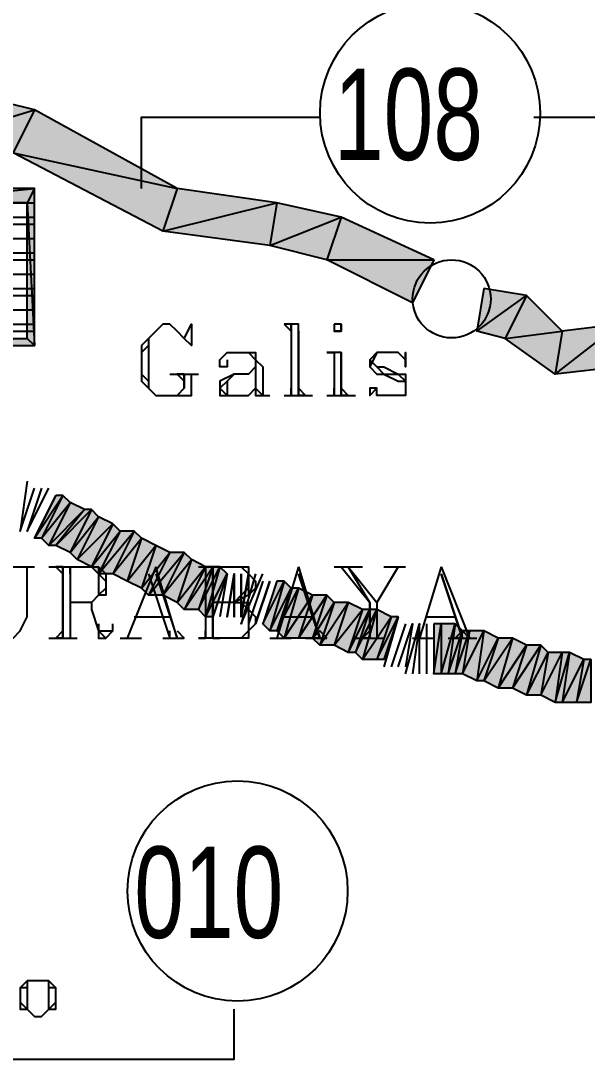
# Model space of a CAD drawing. Header units: millimetres. Extents: x 658 to 813, y 806 to 883.
# Drawn here: x 786.7973 to 787.0387, y 864.5031 to 864.9454 of the extents above; entities that cross this region are included whole.
import ezdxf

# ---------------------------------------------------------------- set-up
doc = ezdxf.new("R2010")
doc.units = ezdxf.units.MM
doc.header["$LTSCALE"] = 0.1
doc.linetypes.add('atContinuous2', pattern=[0])
for name, color, linetype in [('JL-ARTERI', 7, 'Continuous'), ('LINK NAS BARU', 7, 'Continuous'), ('pantai1', 7, 'Continuous'), ('SYMBOL', 7, 'Continuous'), ('TEXT', 8, 'Continuous'), ('WISATA NASIONAL', 7, 'Continuous'), ('zat_Mask_solid', 7, 'Continuous')]:
    doc.layers.add(name, color=color, linetype=linetype)
doc.styles.add('Style2', font='arial.ttf', dxfattribs={"height": 0.2})

msp = doc.modelspace()

# ---------------------------------------------------------------- hatches: boundary and pattern name
at = {"layer": 'JL-ARTERI'}
for points in [[(786.77878, 864.9135), (786.7727, 864.8983), (786.8031, 864.90742)], [(786.7727, 864.8983), (786.8031, 864.90742), (786.79398, 864.88918)], [(786.8031, 864.90742), (786.79398, 864.88918), (786.8639, 864.87398)], [(786.79398, 864.88918), (786.8639, 864.87398), (786.85782, 864.85574)], [(786.8639, 864.87398), (786.85782, 864.85574), (786.90646, 864.8679)], [(786.85782, 864.85574), (786.90646, 864.8679), (786.90342, 864.84966)], [(786.90646, 864.8679), (786.90342, 864.84966), (786.93382, 864.86182)], [(786.90342, 864.84966), (786.93382, 864.86182), (786.92774, 864.84358)], [(786.93382, 864.86182), (786.92774, 864.84358), (786.97334, 864.84358)], [(786.92774, 864.84358), (786.97334, 864.84358), (786.96422, 864.82534)], [(786.99462, 864.83142), (786.99158, 864.81318), (787.01286, 864.82838)], [(786.99158, 864.81318), (787.01286, 864.82838), (787.00374, 864.81014)], [(787.01286, 864.82838), (787.00374, 864.81014), (787.02806, 864.81318)], [(787.00374, 864.81014), (787.02806, 864.81318), (787.02502, 864.79494)]]:
    msp.add_hatch(color=7, dxfattribs=at).paths.add_polyline_path(points)
h = msp.add_hatch(color=7, dxfattribs=at)
h.paths.add_polyline_path([(787.02806, 864.81318), (787.02502, 864.79494), (787.05238, 864.81622)], flags=17)
h.paths.add_polyline_path([(787.02502, 864.79494), (787.05238, 864.81622), (787.05238, 864.79798)], flags=17)
at = {"layer": 'pantai1'}
h = msp.add_hatch(color=7, dxfattribs=at)
h.paths.add_polyline_path([(786.81222, 864.74326), (786.8031, 864.72502), (786.81526, 864.74326)], flags=16)
h.paths.add_polyline_path([(786.8031, 864.72502), (786.81526, 864.74326), (786.80614, 864.72502)])
h = msp.add_hatch(color=7, dxfattribs=at)
h.paths.add_polyline_path([(786.8183, 864.74022), (786.80918, 864.72198), (786.82438, 864.73718)])
h.paths.add_polyline_path([(786.80918, 864.72198), (786.82438, 864.73718), (786.81222, 864.72198)], flags=17)
h = msp.add_hatch(color=7, dxfattribs=at)
h.paths.add_polyline_path([(786.82438, 864.73718), (786.81222, 864.72198), (786.82742, 864.73718)], flags=16)
h.paths.add_polyline_path([(786.81222, 864.72198), (786.82742, 864.73718), (786.8183, 864.71894)])
h = msp.add_hatch(color=7, dxfattribs=at)
h.paths.add_polyline_path([(786.83958, 864.72806), (786.83046, 864.70982), (786.84566, 864.72806)], flags=16)
h.paths.add_polyline_path([(786.83046, 864.70982), (786.84566, 864.72806), (786.83654, 864.70982)])
h = msp.add_hatch(color=7, dxfattribs=at)
h.paths.add_polyline_path([(786.86086, 864.71894), (786.85174, 864.7007), (786.86694, 864.71894)], flags=16)
h.paths.add_polyline_path([(786.85174, 864.7007), (786.86694, 864.71894), (786.85782, 864.7007)])
h = msp.add_hatch(color=7, dxfattribs=at)
h.paths.add_polyline_path([(786.87606, 864.71286), (786.86694, 864.69462), (786.8791, 864.71286)], flags=16)
h.paths.add_polyline_path([(786.86694, 864.69462), (786.8791, 864.71286), (786.87302, 864.69462)])
h = msp.add_hatch(color=7, dxfattribs=at)
h.paths.add_polyline_path([(786.8791, 864.71286), (786.87302, 864.69462), (786.88214, 864.71286)], flags=16)
h.paths.add_polyline_path([(786.87302, 864.69462), (786.88214, 864.71286), (786.87606, 864.69158)])
h = msp.add_hatch(color=7, dxfattribs=at)
h.paths.add_polyline_path([(786.88214, 864.71286), (786.87606, 864.69158), (786.88518, 864.70982)])
h.paths.add_polyline_path([(786.87606, 864.69158), (786.88518, 864.70982), (786.8791, 864.69158)], flags=17)
h = msp.add_hatch(color=7, dxfattribs=at)
h.paths.add_polyline_path([(786.90646, 864.70678), (786.90038, 864.68854), (786.9095, 864.70678)], flags=16)
h.paths.add_polyline_path([(786.90038, 864.68854), (786.9095, 864.70678), (786.90342, 864.6855)])
h = msp.add_hatch(color=7, dxfattribs=at)
h.paths.add_polyline_path([(786.9095, 864.70678), (786.90342, 864.6855), (786.91254, 864.70374)])
h.paths.add_polyline_path([(786.90342, 864.6855), (786.91254, 864.70374), (786.90646, 864.6855)], flags=17)
h = msp.add_hatch(color=7, dxfattribs=at)
h.paths.add_polyline_path([(786.91254, 864.70374), (786.90646, 864.6855), (786.91558, 864.70374)], flags=16)
h.paths.add_polyline_path([(786.90646, 864.6855), (786.91558, 864.70374), (786.9095, 864.68246)])
h = msp.add_hatch(color=7, dxfattribs=at)
h.paths.add_polyline_path([(786.91558, 864.70374), (786.9095, 864.68246), (786.92166, 864.7007)])
h.paths.add_polyline_path([(786.9095, 864.68246), (786.92166, 864.7007), (786.91558, 864.68246)], flags=17)
h = msp.add_hatch(color=7, dxfattribs=at)
h.paths.add_polyline_path([(786.92166, 864.7007), (786.91558, 864.68246), (786.92774, 864.7007)], flags=16)
h.paths.add_polyline_path([(786.91558, 864.68246), (786.92774, 864.7007), (786.92166, 864.68246)])
h = msp.add_hatch(color=7, dxfattribs=at)
h.paths.add_polyline_path([(786.93078, 864.69766), (786.9247, 864.67942), (786.93686, 864.69766)], flags=16)
h.paths.add_polyline_path([(786.9247, 864.67942), (786.93686, 864.69766), (786.93078, 864.67942)])
h = msp.add_hatch(color=7, dxfattribs=at)
h.paths.add_polyline_path([(786.94294, 864.69462), (786.93686, 864.67638), (786.94598, 864.69462)], flags=16)
h.paths.add_polyline_path([(786.93686, 864.67638), (786.94598, 864.69462), (786.9399, 864.67638)])
h = msp.add_hatch(color=7, dxfattribs=at)
h.paths.add_polyline_path([(786.94598, 864.69462), (786.9399, 864.67638), (786.94902, 864.69462)], flags=16)
h.paths.add_polyline_path([(786.9399, 864.67638), (786.94902, 864.69462), (786.94294, 864.67334)])
h = msp.add_hatch(color=7, dxfattribs=at)
h.paths.add_polyline_path([(786.94902, 864.69462), (786.94294, 864.67334), (786.9551, 864.69158)])
h.paths.add_polyline_path([(786.94294, 864.67334), (786.9551, 864.69158), (786.94902, 864.67334)], flags=17)
h = msp.add_hatch(color=7, dxfattribs=at)
h.paths.add_polyline_path([(786.9551, 864.69158), (786.94902, 864.67334), (786.95814, 864.69158)], flags=16)
h.paths.add_polyline_path([(786.94902, 864.67334), (786.95814, 864.69158), (786.95206, 864.67334)])
h = msp.add_hatch(color=7, dxfattribs=at)
h.paths.add_polyline_path([(786.97334, 864.68854), (786.97334, 864.66726), (786.97638, 864.68854)], flags=16)
h.paths.add_polyline_path([(786.97334, 864.66726), (786.97638, 864.68854), (786.97638, 864.66726)])
h = msp.add_hatch(color=7, dxfattribs=at)
h.paths.add_polyline_path([(786.97638, 864.68854), (786.97638, 864.66726), (786.98246, 864.68854)], flags=16)
h.paths.add_polyline_path([(786.97638, 864.66726), (786.98246, 864.68854), (786.97942, 864.66726)])
h = msp.add_hatch(color=7, dxfattribs=at)
h.paths.add_polyline_path([(786.98246, 864.68854), (786.97942, 864.66726), (786.9855, 864.6855)])
h.paths.add_polyline_path([(786.97942, 864.66726), (786.9855, 864.6855), (786.98246, 864.66726)], flags=17)
h = msp.add_hatch(color=7, dxfattribs=at)
h.paths.add_polyline_path([(786.9855, 864.6855), (786.98246, 864.66726), (786.98854, 864.6855)], flags=16)
h.paths.add_polyline_path([(786.98246, 864.66726), (786.98854, 864.6855), (786.9855, 864.66726)])
h = msp.add_hatch(color=7, dxfattribs=at)
h.paths.add_polyline_path([(786.98854, 864.6855), (786.9855, 864.66726), (786.99462, 864.6855)], flags=16)
h.paths.add_polyline_path([(786.9855, 864.66726), (786.99462, 864.6855), (786.99158, 864.66422)])
h = msp.add_hatch(color=7, dxfattribs=at)
h.paths.add_polyline_path([(786.99462, 864.6855), (786.99158, 864.66422), (787.0007, 864.68246)])
h.paths.add_polyline_path([(786.99158, 864.66422), (787.0007, 864.68246), (786.99462, 864.66422)], flags=17)
h = msp.add_hatch(color=7, dxfattribs=at)
h.paths.add_polyline_path([(787.0007, 864.68246), (786.99462, 864.66422), (787.00678, 864.68246)], flags=16)
h.paths.add_polyline_path([(786.99462, 864.66422), (787.00678, 864.68246), (787.0007, 864.66118)])
h = msp.add_hatch(color=7, dxfattribs=at)
h.paths.add_polyline_path([(787.00678, 864.68246), (787.0007, 864.66118), (787.01286, 864.67942)])
h.paths.add_polyline_path([(787.0007, 864.66118), (787.01286, 864.67942), (787.00678, 864.66118)], flags=17)
h = msp.add_hatch(color=7, dxfattribs=at)
h.paths.add_polyline_path([(787.01286, 864.67942), (787.00678, 864.66118), (787.01894, 864.67942)], flags=16)
h.paths.add_polyline_path([(787.00678, 864.66118), (787.01894, 864.67942), (787.01286, 864.65814)])
h = msp.add_hatch(color=7, dxfattribs=at)
h.paths.add_polyline_path([(787.01894, 864.67942), (787.01286, 864.65814), (787.02198, 864.67638)])
h.paths.add_polyline_path([(787.01286, 864.65814), (787.02198, 864.67638), (787.01894, 864.65814)], flags=17)
h = msp.add_hatch(color=7, dxfattribs=at)
h.paths.add_polyline_path([(787.02198, 864.67638), (787.01894, 864.65814), (787.02806, 864.67638)], flags=16)
h.paths.add_polyline_path([(787.01894, 864.65814), (787.02806, 864.67638), (787.02502, 864.6551)])
h = msp.add_hatch(color=7, dxfattribs=at)
h.paths.add_polyline_path([(787.02806, 864.67638), (787.02502, 864.6551), (787.0311, 864.67638)], flags=16)
h.paths.add_polyline_path([(787.02502, 864.6551), (787.0311, 864.67638), (787.02806, 864.6551)])
h = msp.add_hatch(color=7, dxfattribs=at)
h.paths.add_polyline_path([(787.0311, 864.67638), (787.02806, 864.6551), (787.03718, 864.67334)])
h.paths.add_polyline_path([(787.02806, 864.6551), (787.03718, 864.67334), (787.03414, 864.6551)], flags=17)
h = msp.add_hatch(color=7, dxfattribs=at)
h.paths.add_polyline_path([(787.03718, 864.67334), (787.03414, 864.6551), (787.04022, 864.67334)], flags=16)
h.paths.add_polyline_path([(787.03414, 864.6551), (787.04022, 864.67334), (787.04022, 864.6551)])
at = {"layer": 'TEXT'}
h = msp.add_hatch(color=7, dxfattribs=at)
h.paths.add_polyline_path([(786.73925, 864.87398), (786.74229, 864.8679), (786.8031, 864.87398)])
h.paths.add_polyline_path([(786.74229, 864.8679), (786.8031, 864.87398), (786.80006, 864.8679)], flags=17)
h = msp.add_hatch(color=7, dxfattribs=at)
h.paths.add_polyline_path([(786.8031, 864.87398), (786.80006, 864.8679), (786.8031, 864.8071)])
h.paths.add_polyline_path([(786.80006, 864.8679), (786.8031, 864.8071), (786.80006, 864.81014)], flags=17)
h = msp.add_hatch(color=7, dxfattribs=at)
h.paths.add_polyline_path([(786.8031, 864.8071), (786.80006, 864.81014), (786.73925, 864.8071)])
h.paths.add_polyline_path([(786.80006, 864.81014), (786.73925, 864.8071), (786.74229, 864.81014)], flags=17)
at = {"layer": 'zat_Mask_solid'}
for points in [[(786.81526, 864.74326), (786.80614, 864.72502), (786.8183, 864.74022)], [(786.80614, 864.72502), (786.8183, 864.74022), (786.80918, 864.72198)], [(786.82742, 864.73718), (786.8183, 864.71894), (786.83046, 864.73414)], [(786.8183, 864.71894), (786.83046, 864.73414), (786.82134, 864.7159)], [(786.83046, 864.73414), (786.82134, 864.7159), (786.83654, 864.7311)], [(786.82134, 864.7159), (786.83654, 864.7311), (786.82742, 864.71286)], [(786.83654, 864.7311), (786.82742, 864.71286), (786.83958, 864.72806)], [(786.82742, 864.71286), (786.83958, 864.72806), (786.83046, 864.70982)], [(786.84566, 864.72806), (786.83654, 864.70982), (786.8487, 864.72502)], [(786.83654, 864.70982), (786.8487, 864.72502), (786.84262, 864.70678)], [(786.8487, 864.72502), (786.84262, 864.70678), (786.85478, 864.72198)], [(786.84262, 864.70678), (786.85478, 864.72198), (786.8487, 864.70374)], [(786.85478, 864.72198), (786.8487, 864.70374), (786.86086, 864.71894)], [(786.8487, 864.70374), (786.86086, 864.71894), (786.85174, 864.7007)], [(786.86694, 864.71894), (786.85782, 864.7007), (786.86998, 864.7159)], [(786.85782, 864.7007), (786.86998, 864.7159), (786.8639, 864.69766)], [(786.86998, 864.7159), (786.8639, 864.69766), (786.87606, 864.71286)], [(786.8639, 864.69766), (786.87606, 864.71286), (786.86694, 864.69462)], [(786.92774, 864.7007), (786.92166, 864.68246), (786.93078, 864.69766)], [(786.92166, 864.68246), (786.93078, 864.69766), (786.9247, 864.67942)], [(786.93686, 864.69766), (786.93078, 864.67942), (786.94294, 864.69462)], [(786.93078, 864.67942), (786.94294, 864.69462), (786.93686, 864.67638)]]:
    msp.add_hatch(color=7, dxfattribs=at).paths.add_polyline_path(points)

# ---------------------------------------------------------------- linework, layer by layer
at = {"layer": 'JL-ARTERI', "color": 7}
for points in [[(786.77878, 864.9135), (786.7727, 864.8983), (786.8031, 864.90742), (786.77878, 864.9135)], [(786.7727, 864.8983), (786.8031, 864.90742), (786.79398, 864.88918), (786.7727, 864.8983)], [(786.8031, 864.90742), (786.79398, 864.88918), (786.8639, 864.87398), (786.8031, 864.90742)], [(786.79398, 864.88918), (786.8639, 864.87398), (786.85782, 864.85574), (786.79398, 864.88918)], [(786.8639, 864.87398), (786.85782, 864.85574), (786.90646, 864.8679), (786.8639, 864.87398)], [(786.85782, 864.85574), (786.90646, 864.8679), (786.90342, 864.84966), (786.85782, 864.85574)], [(786.90646, 864.8679), (786.90342, 864.84966), (786.93382, 864.86182), (786.90646, 864.8679)], [(786.90342, 864.84966), (786.93382, 864.86182), (786.92774, 864.84358), (786.90342, 864.84966)], [(786.93382, 864.86182), (786.92774, 864.84358), (786.97334, 864.84358), (786.93382, 864.86182)], [(786.92774, 864.84358), (786.97334, 864.84358), (786.96422, 864.82534), (786.92774, 864.84358)], [(786.99462, 864.83142), (786.99158, 864.81318), (787.01286, 864.82838), (786.99462, 864.83142)], [(786.99158, 864.81318), (787.01286, 864.82838), (787.00374, 864.81014), (786.99158, 864.81318)], [(787.01286, 864.82838), (787.00374, 864.81014), (787.02806, 864.81318), (787.01286, 864.82838)], [(787.00374, 864.81014), (787.02806, 864.81318), (787.02502, 864.79494), (787.00374, 864.81014)], [(787.02806, 864.81318), (787.02502, 864.79494), (787.05238, 864.81622), (787.02806, 864.81318)], [(787.02502, 864.79494), (787.05238, 864.81622), (787.05238, 864.79798), (787.02502, 864.79494)]]:
    msp.add_lwpolyline(points, dxfattribs=at)
at = {"layer": 'LINK NAS BARU', "color": 7}
for points in [[(786.8487, 864.87398), (786.8487, 864.90438), (786.9247, 864.90438)], [(787.0159, 864.90438), (787.05846, 864.90438), (787.05846, 864.8071)], [(786.57205, 864.50309), (786.88822, 864.50309), (786.88822, 864.52437)]]:
    msp.add_lwpolyline(points, dxfattribs=at)
at = {"layer": 'LINK NAS BARU', "color": 7, "linetype": 'atContinuous2'}
for centre in [(786.97174, 864.90612), (786.88966, 864.57475)]:
    msp.add_circle(centre, 0.0469, dxfattribs=at)
at = {"layer": 'pantai1', "color": 7}
for points in [[(786.80006, 864.74934), (786.79702, 864.72806), (786.8031, 864.7463)], [(786.80614, 864.7463), (786.80006, 864.72806), (786.80918, 864.7463)], [(786.8031, 864.72502), (786.81222, 864.74326)], [(786.81222, 864.74326), (786.8031, 864.72502), (786.81526, 864.74326), (786.81222, 864.74326)], [(786.8031, 864.72502), (786.81526, 864.74326), (786.80614, 864.72502), (786.8031, 864.72502)], [(786.81526, 864.74326), (786.80614, 864.72502), (786.8183, 864.74022), (786.81526, 864.74326)], [(786.80614, 864.72502), (786.8183, 864.74022), (786.80918, 864.72198), (786.80614, 864.72502)], [(786.8183, 864.74022), (786.80918, 864.72198), (786.82438, 864.73718), (786.8183, 864.74022)], [(786.80918, 864.72198), (786.82438, 864.73718), (786.81222, 864.72198), (786.80918, 864.72198)], [(786.82438, 864.73718), (786.81222, 864.72198), (786.82742, 864.73718), (786.82438, 864.73718)], [(786.81222, 864.72198), (786.82742, 864.73718), (786.8183, 864.71894), (786.81222, 864.72198)], [(786.82742, 864.73718), (786.8183, 864.71894), (786.83046, 864.73414), (786.82742, 864.73718)], [(786.8183, 864.71894), (786.83046, 864.73414), (786.82134, 864.7159), (786.8183, 864.71894)], [(786.83046, 864.73414), (786.82134, 864.7159), (786.83654, 864.7311), (786.83046, 864.73414)], [(786.82134, 864.7159), (786.83654, 864.7311), (786.82742, 864.71286), (786.82134, 864.7159)], [(786.83654, 864.7311), (786.82742, 864.71286), (786.83958, 864.72806), (786.83654, 864.7311)], [(786.82742, 864.71286), (786.83958, 864.72806), (786.83046, 864.70982), (786.82742, 864.71286)], [(786.83958, 864.72806), (786.83046, 864.70982), (786.84566, 864.72806), (786.83958, 864.72806)], [(786.83046, 864.70982), (786.84566, 864.72806), (786.83654, 864.70982), (786.83046, 864.70982)], [(786.84566, 864.72806), (786.83654, 864.70982), (786.8487, 864.72502), (786.84566, 864.72806)], [(786.83654, 864.70982), (786.8487, 864.72502), (786.84262, 864.70678), (786.83654, 864.70982)], [(786.8487, 864.72502), (786.84262, 864.70678), (786.85478, 864.72198), (786.8487, 864.72502)], [(786.84262, 864.70678), (786.85478, 864.72198), (786.8487, 864.70374), (786.84262, 864.70678)], [(786.85478, 864.72198), (786.8487, 864.70374), (786.86086, 864.71894), (786.85478, 864.72198)], [(786.8487, 864.70374), (786.86086, 864.71894), (786.85174, 864.7007), (786.8487, 864.70374)], [(786.86086, 864.71894), (786.85174, 864.7007), (786.86694, 864.71894), (786.86086, 864.71894)], [(786.85174, 864.7007), (786.86694, 864.71894), (786.85782, 864.7007), (786.85174, 864.7007)], [(786.86694, 864.71894), (786.85782, 864.7007), (786.86998, 864.7159), (786.86694, 864.71894)], [(786.85782, 864.7007), (786.86998, 864.7159), (786.8639, 864.69766), (786.85782, 864.7007)], [(786.86998, 864.7159), (786.8639, 864.69766), (786.87606, 864.71286), (786.86998, 864.7159)], [(786.8639, 864.69766), (786.87606, 864.71286), (786.86694, 864.69462), (786.8639, 864.69766)], [(786.87606, 864.71286), (786.86694, 864.69462), (786.8791, 864.71286), (786.87606, 864.71286)], [(786.86694, 864.69462), (786.8791, 864.71286), (786.87302, 864.69462), (786.86694, 864.69462)], [(786.8791, 864.71286), (786.87302, 864.69462), (786.88214, 864.71286), (786.8791, 864.71286)], [(786.87302, 864.69462), (786.88214, 864.71286), (786.87606, 864.69158), (786.87302, 864.69462)], [(786.88214, 864.71286), (786.87606, 864.69158), (786.88518, 864.70982), (786.88214, 864.71286)], [(786.87606, 864.69158), (786.88518, 864.70982), (786.8791, 864.69158), (786.87606, 864.69158)], [(786.88518, 864.70982), (786.88214, 864.69158)], [(786.88822, 864.70982), (786.88518, 864.69158), (786.88822, 864.70982), (786.88822, 864.69158), (786.88822, 864.70982)], [(786.89126, 864.70982), (786.89126, 864.69158), (786.89126, 864.70982)], [(786.89126, 864.69158), (786.8943, 864.70982), (786.89126, 864.69158)], [(786.89734, 864.70982), (786.89126, 864.68854), (786.90038, 864.70982)], [(786.90038, 864.70678), (786.8943, 864.68854)], [(786.90342, 864.70678), (786.89734, 864.68854), (786.90342, 864.70678)], [(786.90646, 864.70678), (786.90038, 864.68854), (786.9095, 864.70678), (786.90646, 864.70678)], [(786.90038, 864.68854), (786.9095, 864.70678), (786.90342, 864.6855), (786.90038, 864.68854)], [(786.9095, 864.70678), (786.90342, 864.6855), (786.91254, 864.70374), (786.9095, 864.70678)], [(786.90342, 864.6855), (786.91254, 864.70374), (786.90646, 864.6855), (786.90342, 864.6855)], [(786.91254, 864.70374), (786.90646, 864.6855), (786.91558, 864.70374), (786.91254, 864.70374)], [(786.90646, 864.6855), (786.91558, 864.70374), (786.9095, 864.68246), (786.90646, 864.6855)], [(786.91558, 864.70374), (786.9095, 864.68246), (786.92166, 864.7007), (786.91558, 864.70374)], [(786.9095, 864.68246), (786.92166, 864.7007), (786.91558, 864.68246), (786.9095, 864.68246)], [(786.92166, 864.7007), (786.91558, 864.68246), (786.92774, 864.7007), (786.92166, 864.7007)], [(786.91558, 864.68246), (786.92774, 864.7007), (786.92166, 864.68246), (786.91558, 864.68246)], [(786.92774, 864.7007), (786.92166, 864.68246), (786.93078, 864.69766), (786.92774, 864.7007)], [(786.92166, 864.68246), (786.93078, 864.69766), (786.9247, 864.67942), (786.92166, 864.68246)], [(786.93078, 864.69766), (786.9247, 864.67942), (786.93686, 864.69766), (786.93078, 864.69766)], [(786.9247, 864.67942), (786.93686, 864.69766), (786.93078, 864.67942), (786.9247, 864.67942)], [(786.93686, 864.69766), (786.93078, 864.67942), (786.94294, 864.69462), (786.93686, 864.69766)], [(786.93078, 864.67942), (786.94294, 864.69462), (786.93686, 864.67638), (786.93078, 864.67942)], [(786.94294, 864.69462), (786.93686, 864.67638), (786.94598, 864.69462), (786.94294, 864.69462)], [(786.93686, 864.67638), (786.94598, 864.69462), (786.9399, 864.67638), (786.93686, 864.67638)], [(786.94598, 864.69462), (786.9399, 864.67638), (786.94902, 864.69462), (786.94598, 864.69462)], [(786.9399, 864.67638), (786.94902, 864.69462), (786.94294, 864.67334), (786.9399, 864.67638)], [(786.94902, 864.69462), (786.94294, 864.67334), (786.9551, 864.69158), (786.94902, 864.69462)], [(786.94294, 864.67334), (786.9551, 864.69158), (786.94902, 864.67334), (786.94294, 864.67334)], [(786.9551, 864.69158), (786.94902, 864.67334), (786.95814, 864.69158), (786.9551, 864.69158)], [(786.94902, 864.67334), (786.95814, 864.69158), (786.95206, 864.67334), (786.94902, 864.67334)], [(786.95814, 864.69158), (786.95206, 864.6703)], [(786.96118, 864.68854), (786.9551, 864.6703)], [(786.95814, 864.6703), (786.96422, 864.68854), (786.96118, 864.6703)], [(786.96118, 864.66726), (786.96726, 864.68854), (786.96422, 864.66726)], [(786.96726, 864.66726), (786.96726, 864.68854)], [(786.9703, 864.66726), (786.9703, 864.68854)], [(786.97334, 864.68854), (786.97334, 864.66726)], [(786.97334, 864.68854), (786.97334, 864.66726), (786.97638, 864.68854), (786.97334, 864.68854)], [(786.97334, 864.66726), (786.97638, 864.68854), (786.97638, 864.66726), (786.97334, 864.66726)], [(786.97638, 864.68854), (786.97638, 864.66726), (786.98246, 864.68854), (786.97638, 864.68854)], [(786.97638, 864.66726), (786.98246, 864.68854), (786.97942, 864.66726), (786.97638, 864.66726)], [(786.98246, 864.68854), (786.97942, 864.66726), (786.9855, 864.6855), (786.98246, 864.68854)], [(786.97942, 864.66726), (786.9855, 864.6855), (786.98246, 864.66726), (786.97942, 864.66726)], [(786.9855, 864.6855), (786.98246, 864.66726), (786.98854, 864.6855), (786.9855, 864.6855)], [(786.98246, 864.66726), (786.98854, 864.6855), (786.9855, 864.66726), (786.98246, 864.66726)], [(786.98854, 864.6855), (786.9855, 864.66726), (786.99462, 864.6855), (786.98854, 864.6855)], [(786.9855, 864.66726), (786.99462, 864.6855), (786.99158, 864.66422), (786.9855, 864.66726)], [(786.99462, 864.6855), (786.99158, 864.66422), (787.0007, 864.68246), (786.99462, 864.6855)], [(786.99158, 864.66422), (787.0007, 864.68246), (786.99462, 864.66422), (786.99158, 864.66422)], [(787.0007, 864.68246), (786.99462, 864.66422), (787.00678, 864.68246), (787.0007, 864.68246)], [(786.99462, 864.66422), (787.00678, 864.68246), (787.0007, 864.66118), (786.99462, 864.66422)], [(787.00678, 864.68246), (787.0007, 864.66118), (787.01286, 864.67942), (787.00678, 864.68246)], [(787.0007, 864.66118), (787.01286, 864.67942), (787.00678, 864.66118), (787.0007, 864.66118)], [(787.01286, 864.67942), (787.00678, 864.66118), (787.01894, 864.67942), (787.01286, 864.67942)], [(787.00678, 864.66118), (787.01894, 864.67942), (787.01286, 864.65814), (787.00678, 864.66118)], [(787.01894, 864.67942), (787.01286, 864.65814), (787.02198, 864.67638), (787.01894, 864.67942)], [(787.01286, 864.65814), (787.02198, 864.67638), (787.01894, 864.65814), (787.01286, 864.65814)], [(787.02198, 864.67638), (787.01894, 864.65814), (787.02806, 864.67638), (787.02198, 864.67638)], [(787.01894, 864.65814), (787.02806, 864.67638), (787.02502, 864.6551), (787.01894, 864.65814)], [(787.02806, 864.67638), (787.02502, 864.6551), (787.0311, 864.67638), (787.02806, 864.67638)], [(787.02502, 864.6551), (787.0311, 864.67638), (787.02806, 864.6551), (787.02502, 864.6551)], [(787.0311, 864.67638), (787.02806, 864.6551), (787.03718, 864.67334), (787.0311, 864.67638)], [(787.02806, 864.6551), (787.03718, 864.67334), (787.03414, 864.6551), (787.02806, 864.6551)], [(787.03718, 864.67334), (787.03414, 864.6551), (787.04022, 864.67334), (787.03718, 864.67334)], [(787.03414, 864.6551), (787.04022, 864.67334), (787.04022, 864.6551), (787.03414, 864.6551)]]:
    msp.add_lwpolyline(points, dxfattribs=at)
at = {"layer": 'SYMBOL', "color": 7, "linetype": 'atContinuous2'}
msp.add_circle((786.98091, 864.82694), 0.01664, dxfattribs=at)
at = {"layer": 'TEXT', "color": 7}
for points in [[(786.73925, 864.87398), (786.74229, 864.8679), (786.8031, 864.87398), (786.73925, 864.87398)], [(786.74229, 864.8679), (786.8031, 864.87398), (786.80006, 864.8679), (786.74229, 864.8679)], [(786.8031, 864.87398), (786.80006, 864.8679), (786.8031, 864.8071), (786.8031, 864.87398)], [(786.80006, 864.8679), (786.8031, 864.8071), (786.80006, 864.81014), (786.80006, 864.8679)], [(786.86694, 864.81014), (786.86998, 864.81622), (786.86998, 864.8071), (786.86694, 864.81014), (786.8639, 864.81318), (786.86086, 864.81622), (786.85782, 864.81622), (786.85478, 864.81318), (786.85174, 864.81014), (786.8487, 864.8071), (786.8487, 864.80406), (786.8487, 864.79494), (786.8487, 864.7919), (786.85174, 864.78886), (786.85478, 864.78582), (786.85782, 864.78582), (786.86086, 864.78582), (786.8639, 864.78582), (786.86694, 864.78582), (786.86998, 864.78582), (786.86998, 864.79494)], [(786.85782, 864.81622), (786.85478, 864.81318), (786.85174, 864.81014), (786.85174, 864.80406), (786.85174, 864.79494), (786.85174, 864.78886), (786.85478, 864.78582), (786.85782, 864.78582)], [(786.91558, 864.81318), (786.91558, 864.78582), (786.91558, 864.81622), (786.9095, 864.81622)], [(786.9095, 864.81622), (786.91254, 864.81318), (786.91254, 864.81622)], [(786.91254, 864.81622), (786.91254, 864.78582)], [(786.93078, 864.81622), (786.93078, 864.81318), (786.93382, 864.81318), (786.93382, 864.81622), (786.93078, 864.81622)], [(786.93382, 864.81622), (786.93382, 864.81318), (786.93078, 864.81318)], [(786.8031, 864.8071), (786.80006, 864.81014), (786.73925, 864.8071), (786.8031, 864.8071)], [(786.80006, 864.81014), (786.73925, 864.8071), (786.74229, 864.81014), (786.80006, 864.81014)], [(786.85174, 864.81014), (786.85174, 864.8071), (786.8487, 864.80406), (786.8487, 864.79494), (786.85174, 864.7919), (786.85174, 864.78886)], [(786.88518, 864.80102), (786.88518, 864.79798), (786.88214, 864.79798), (786.88214, 864.80102), (786.88518, 864.80406), (786.88822, 864.80406), (786.8943, 864.80406), (786.89734, 864.80406), (786.89734, 864.80102), (786.90038, 864.79798), (786.90038, 864.78886), (786.90038, 864.78582), (786.90342, 864.78582)], [(786.8943, 864.80406), (786.89734, 864.80102), (786.89734, 864.78886), (786.89734, 864.78582), (786.90342, 864.78582)], [(786.93382, 864.80406), (786.93382, 864.78582), (786.93382, 864.80406), (786.92774, 864.80406)], [(786.92774, 864.80406), (786.93078, 864.80406), (786.93078, 864.80102)], [(786.93078, 864.80406), (786.93078, 864.78582)], [(786.96118, 864.80102), (786.96118, 864.80406), (786.96118, 864.79798), (786.96118, 864.80102), (786.95814, 864.80406), (786.9551, 864.80406), (786.95206, 864.80406), (786.94902, 864.80406), (786.94598, 864.80102), (786.94598, 864.79798), (786.94902, 864.79494), (786.95206, 864.79494), (786.95814, 864.7919), (786.96118, 864.7919), (786.96118, 864.78886)], [(786.94902, 864.80406), (786.94598, 864.79798)], [(786.89734, 864.80102), (786.89734, 864.79798), (786.89734, 864.78886), (786.90038, 864.78582)], [(786.94598, 864.80102), (786.94902, 864.79798), (786.95206, 864.79798), (786.95814, 864.79494), (786.96118, 864.79494), (786.96118, 864.7919), (786.96118, 864.78886), (786.96118, 864.78582), (786.95814, 864.78582), (786.95206, 864.78582), (786.94902, 864.78582), (786.94902, 864.78886), (786.94598, 864.78886), (786.94598, 864.78582), (786.94902, 864.78886)], [(786.89734, 864.79798), (786.8943, 864.79494), (786.88822, 864.79494), (786.88214, 864.7919), (786.88214, 864.78886), (786.88214, 864.78582), (786.88822, 864.78582), (786.89126, 864.78582), (786.8943, 864.78582), (786.89734, 864.78886)], [(786.94902, 864.79798), (786.95206, 864.79494), (786.95814, 864.79494), (786.96118, 864.7919), (786.96118, 864.78582)], [(786.86086, 864.79494), (786.87302, 864.79494)], [(786.86694, 864.79494), (786.8639, 864.79494), (786.86694, 864.7919)], [(786.86694, 864.79494), (786.86694, 864.78886), (786.86694, 864.79494)], [(786.86998, 864.7919), (786.86998, 864.79494), (786.87302, 864.79494)], [(786.88518, 864.7919), (786.88214, 864.78886), (786.88518, 864.78582)], [(786.8943, 864.79494), (786.88822, 864.79494), (786.88518, 864.7919), (786.88518, 864.78886), (786.88518, 864.78582), (786.88822, 864.78582)], [(786.86694, 864.78886), (786.8639, 864.78582)], [(786.9095, 864.78582), (786.91254, 864.78582), (786.91254, 864.78886)], [(786.91558, 864.78886), (786.91862, 864.78582), (786.91558, 864.78582)], [(786.92774, 864.78582), (786.93078, 864.78582), (786.93078, 864.78886)], [(786.93382, 864.78886), (786.93686, 864.78582), (786.93382, 864.78582)], [(786.9095, 864.78582), (786.92166, 864.78582)], [(786.92774, 864.78582), (786.9399, 864.78582)], [(786.77878, 864.71286), (786.77878, 864.69158), (786.78182, 864.6855), (786.78486, 864.68246), (786.7879, 864.68246), (786.79094, 864.68246), (786.79398, 864.68246), (786.79702, 864.6855), (786.80006, 864.69158), (786.80006, 864.71286)], [(786.79398, 864.71286), (786.8031, 864.71286)], [(786.79702, 864.71286), (786.80006, 864.71286), (786.8031, 864.71286)], [(786.80918, 864.71286), (786.82742, 864.71286), (786.83046, 864.71286), (786.8335, 864.70982), (786.8335, 864.70678), (786.8335, 864.70374), (786.8335, 864.7007), (786.83046, 864.7007), (786.82742, 864.69766), (786.8183, 864.69766)], [(786.81526, 864.71286), (786.81222, 864.71286), (786.81526, 864.70982)], [(786.81526, 864.71286), (786.81526, 864.68246), (786.81526, 864.71286)], [(786.8183, 864.71286), (786.8183, 864.68246)], [(786.8183, 864.70982), (786.8183, 864.71286), (786.82134, 864.71286)], [(786.82742, 864.71286), (786.83046, 864.71286), (786.83046, 864.70982), (786.83046, 864.70374), (786.83046, 864.7007), (786.82742, 864.69766), (786.82438, 864.69766)], [(786.85478, 864.71286), (786.84262, 864.68246)], [(786.85478, 864.70982), (786.8639, 864.68246), (786.85478, 864.71286)], [(786.87302, 864.71286), (786.88822, 864.71286), (786.8943, 864.71286), (786.8943, 864.70982), (786.89734, 864.70678), (786.89734, 864.70374), (786.8943, 864.7007), (786.88822, 864.69766)], [(786.87302, 864.71286), (786.87606, 864.71286), (786.87606, 864.70982)], [(786.87606, 864.71286), (786.87606, 864.68246)], [(786.8791, 864.71286), (786.8791, 864.68246), (786.8791, 864.71286)], [(786.88822, 864.71286), (786.89126, 864.71286), (786.8943, 864.70982), (786.8943, 864.70374), (786.89126, 864.7007), (786.88822, 864.69766), (786.8791, 864.69766)], [(786.8791, 864.70982), (786.8791, 864.71286), (786.88214, 864.71286)], [(786.91558, 864.71286), (786.90646, 864.68246)], [(786.91558, 864.71286), (786.9247, 864.68246)], [(786.93078, 864.71286), (786.94294, 864.71286)], [(786.93382, 864.71286), (786.94598, 864.69766), (786.94598, 864.68246), (786.94598, 864.69766), (786.93686, 864.71286), (786.94902, 864.69766), (786.94902, 864.68246)], [(786.93382, 864.71286), (786.93686, 864.71286), (786.9399, 864.71286)], [(786.95814, 864.71286), (786.94902, 864.69766)], [(786.95206, 864.71286), (786.96118, 864.71286)], [(786.9551, 864.71286), (786.95814, 864.71286), (786.96118, 864.71286)], [(786.97638, 864.71286), (786.96726, 864.68246)], [(786.97638, 864.71286), (786.98854, 864.68246)], [(786.83046, 864.70982), (786.8335, 864.70678), (786.8335, 864.70374), (786.83046, 864.7007)], [(786.85174, 864.70982), (786.86086, 864.68246)], [(786.8943, 864.70982), (786.8943, 864.70678), (786.8943, 864.70374), (786.8943, 864.7007)], [(786.91558, 864.70982), (786.9247, 864.68246), (786.91558, 864.70982)], [(786.97638, 864.70982), (786.9855, 864.68246), (786.97638, 864.70982)], [(786.82742, 864.69766), (786.82742, 864.69462), (786.83046, 864.6855), (786.83046, 864.68246), (786.8335, 864.68246), (786.83654, 864.6855), (786.83654, 864.68854)], [(786.82742, 864.69766), (786.82742, 864.69462), (786.83046, 864.6855), (786.8335, 864.6855), (786.83654, 864.6855)], [(786.88822, 864.69766), (786.8943, 864.69766), (786.8943, 864.69462), (786.89734, 864.69158), (786.89734, 864.68854), (786.8943, 864.6855), (786.8943, 864.68246), (786.88822, 864.68246), (786.87302, 864.68246)], [(786.88822, 864.69766), (786.89126, 864.69766), (786.8943, 864.69462), (786.8943, 864.6855), (786.89126, 864.68246), (786.88822, 864.68246)], [(786.8943, 864.69462), (786.8943, 864.69158), (786.8943, 864.68854), (786.8943, 864.6855)], [(786.84566, 864.69158), (786.86086, 864.69158)], [(786.9095, 864.69158), (786.92166, 864.69158)], [(786.9703, 864.69158), (786.98246, 864.69158)], [(786.81526, 864.68246), (786.81222, 864.68246), (786.81526, 864.6855)], [(786.8183, 864.6855), (786.8183, 864.68246), (786.82134, 864.68246)], [(786.83046, 864.68854), (786.83046, 864.6855), (786.8335, 864.68246)], [(786.85782, 864.68246), (786.86086, 864.68246), (786.86086, 864.6855)], [(786.8639, 864.6855), (786.86694, 864.68246)], [(786.87302, 864.68246), (786.87606, 864.68246), (786.87606, 864.6855)], [(786.8791, 864.6855), (786.8791, 864.68246), (786.88214, 864.68246)], [(786.9247, 864.68246), (786.92166, 864.68246), (786.9247, 864.6855), (786.92774, 864.68246)], [(786.94598, 864.68246), (786.94294, 864.68246), (786.94598, 864.6855)], [(786.94902, 864.6855), (786.94902, 864.68246), (786.95206, 864.68246)], [(786.9855, 864.68246), (786.98246, 864.68246), (786.9855, 864.6855), (786.98854, 864.68246)], [(786.80918, 864.68246), (786.82134, 864.68246)], [(786.83958, 864.68246), (786.8487, 864.68246)], [(786.84262, 864.68246), (786.84566, 864.68246)], [(786.85782, 864.68246), (786.86694, 864.68246)], [(786.90342, 864.68246), (786.91254, 864.68246)], [(786.90342, 864.68246), (786.90646, 864.68246), (786.9095, 864.68246)], [(786.91862, 864.68246), (786.92774, 864.68246)], [(786.9399, 864.68246), (786.95206, 864.68246)], [(786.96422, 864.68246), (786.97334, 864.68246)], [(786.96726, 864.68246), (786.9703, 864.68246)], [(786.97942, 864.68246), (786.99158, 864.68246)], [(786.8031, 864.53653), (786.80006, 864.53653), (786.79702, 864.53349), (786.79702, 864.53045), (786.79702, 864.52437), (786.80006, 864.52437), (786.8031, 864.52133), (786.80614, 864.52133), (786.80918, 864.52437), (786.81222, 864.52437), (786.81222, 864.53045), (786.81222, 864.53349), (786.80918, 864.53653), (786.80614, 864.53653), (786.8031, 864.53653)], [(786.8031, 864.53653), (786.80006, 864.53653), (786.80006, 864.53349), (786.80006, 864.52741), (786.80006, 864.52437), (786.8031, 864.52133)], [(786.80614, 864.52133), (786.80918, 864.52437), (786.80918, 864.52741), (786.80918, 864.53349), (786.80918, 864.53653), (786.80614, 864.53653)], [(786.80006, 864.53349), (786.79702, 864.53349), (786.79702, 864.52741), (786.80006, 864.52437)], [(786.80918, 864.52437), (786.81222, 864.52741), (786.81222, 864.53349), (786.80918, 864.53349)]]:
    msp.add_lwpolyline(points, dxfattribs=at)
at = {"layer": 'WISATA NASIONAL', "color": 7}
for points in [[(786.74229, 864.8679), (786.8031, 864.8679)], [(786.74229, 864.86182), (786.8031, 864.86182)], [(786.74229, 864.85878), (786.8031, 864.85878)], [(786.74229, 864.8527), (786.8031, 864.8527)], [(786.74229, 864.84662), (786.8031, 864.84662)], [(786.74229, 864.84358), (786.8031, 864.84358)], [(786.74229, 864.8375), (786.8031, 864.8375)], [(786.74229, 864.83142), (786.8031, 864.83142)], [(786.74229, 864.82838), (786.8031, 864.82838)], [(786.74229, 864.8223), (786.8031, 864.8223)], [(786.74229, 864.81622), (786.8031, 864.81622)], [(786.74229, 864.81318), (786.8031, 864.81318)]]:
    msp.add_lwpolyline(points, dxfattribs=at)

# ---------------------------------------------------------------- texts
at = {"layer": 'LINK NAS BARU', "color": 7, "style": 'Style2', "width": 0.7}
for s, p in [('108', (786.93078, 864.88614)), ('010', (786.84566, 864.55477))]:
    msp.add_text(s, height=0.038913, rotation=0.0006, dxfattribs=at).set_placement(p)

doc.saveas('drawing.dxf')
